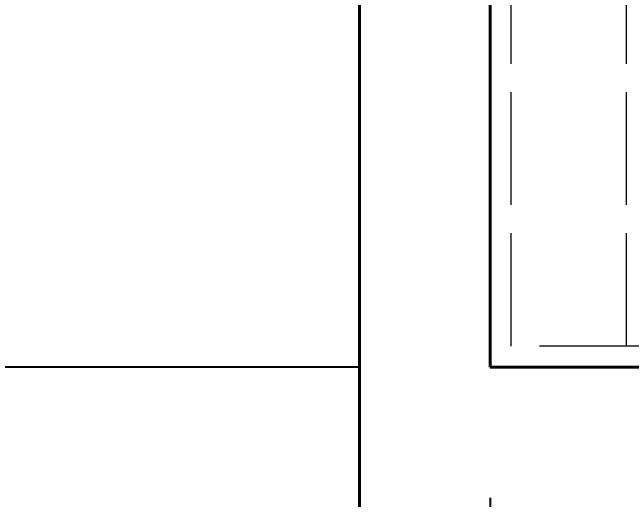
# Model space of a CAD drawing. Header units: millimetres. Extents: x 0 to 5945, y 0 to 4205.
# Drawn here: x 4581.7 to 4640.9, y 1734.5 to 1781 of the extents above; entities that cross this region are included whole.
import ezdxf

# ---------------------------------------------------------------- set-up
doc = ezdxf.new("R2010")
doc.units = ezdxf.units.MM
doc.header["$LTSCALE"] = 5
doc.linetypes.add('DASHED', pattern=[0.2067, 0.1654, -0.0413])
for name, color, linetype, lineweight in [('가려진 것(ISO)', 2, 'DASHED', 18), ('가시적인 것(ISO)', 3, 'Continuous', 40), ('치수(ISO)', 2, 'Continuous', 25)]:
    doc.layers.add(name, color=color, linetype=linetype, lineweight=lineweight)
doc.styles.add('치수 텍스트_PSTEK_POSCO', font='isocp.shx')
doc.dimstyles.new('치수_PSTEK_POSCO', dxfattribs={"dimscale": 5, "dimtxt": 3.5, "dimasz": 2.5, "dimexe": 2, "dimexo": 2.5, "dimgap": 1, "dimtad": 1, "dimrnd": 1e-08, "dimdsep": 46, "dimtxsty": '치수 텍스트_PSTEK_POSCO', "dimcen": 0.09, "dimdle": 10, "dimclrd": 7, "dimclre": 7, "dimclrt": 2, "dimadec": 1, "dimazin": 2, "dimtfac": 1, "dimtmove": 0, "dimatfit": 3, "dimfxl": 0, "dimtolj": 1, "dimlwd": -1, "dimlwe": -1, "dimarcsym": 0})

# ---------------------------------------------------------------- blocks, each defined once
blk = doc.blocks.new('*D54')
at = {"layer": 'Defpoints', "color": 0, "transparency": 16777216}
for p in [(4466.824, 2317.126), (4627.374, 2317.126), (4627.374, 1747.126)]:
    blk.add_point(p, dxfattribs=at)
at = {"layer": '치수(ISO)', "color": 7, "transparency": 16777216}
for p, q in [((4614.874, 2317.126), (4456.824, 2317.126)), ((4466.824, 1759.626), (4466.824, 2304.626)), ((4614.874, 1747.126), (4456.824, 1747.126))]:
    blk.add_line(p, q, dxfattribs=at)
for points in [[(4464.74, 2304.626), (4468.907, 2304.626), (4466.824, 2317.126)], [(4464.74, 1759.626), (4468.907, 1759.626), (4466.824, 1747.126)]]:
    blk.add_solid(points, dxfattribs=at)
at = {"layer": '치수(ISO)', "color": 2, "transparency": 16777216, "insert": (4453.074, 2016.369), "char_height": 17.5, "attachment_point": 4, "rotation": 90, "style": '치수 텍스트_PSTEK_POSCO'}
blk.add_mtext('\\A1;570', dxfattribs=at)
blk = doc.blocks.new('*D55')
at = {"layer": 'Defpoints', "color": 0, "transparency": 16777216}
for p in [(4627.374, 1747.126), (5157.374, 1747.126), (4627.374, 1666.579)]:
    blk.add_point(p, dxfattribs=at)
at = {"layer": '치수(ISO)', "color": 7, "transparency": 16777216}
for p, q in [((4627.374, 1734.626), (4627.374, 1656.579)), ((5157.374, 1734.626), (5157.374, 1656.579)), ((5144.874, 1666.579), (4639.874, 1666.579))]:
    blk.add_line(p, q, dxfattribs=at)
for points in [[(4639.874, 1668.662), (4639.874, 1664.496), (4627.374, 1666.579)], [(5144.874, 1668.662), (5144.874, 1664.496), (5157.374, 1666.579)]]:
    blk.add_solid(points, dxfattribs=at)
at = {"layer": '치수(ISO)', "color": 2, "transparency": 16777216, "insert": (4876.617, 1680.329), "char_height": 17.5, "attachment_point": 4, "style": '치수 텍스트_PSTEK_POSCO'}
blk.add_mtext('\\A1;530', dxfattribs=at)
blk = doc.blocks.new('*D56')
at = {"layer": 'Defpoints', "color": 0, "transparency": 16777216}
for p in [(4627.374, 1747.126), (4466.824, 1246.126), (4547.374, 1246.126)]:
    blk.add_point(p, dxfattribs=at)
at = {"layer": '치수(ISO)', "color": 7, "transparency": 16777216}
for p, q in [((4614.874, 1747.126), (4456.824, 1747.126)), ((4466.824, 1734.626), (4466.824, 1258.626)), ((4534.874, 1246.126), (4456.824, 1246.126))]:
    blk.add_line(p, q, dxfattribs=at)
for points in [[(4464.74, 1734.626), (4468.907, 1734.626), (4466.824, 1747.126)], [(4464.74, 1258.626), (4468.907, 1258.626), (4466.824, 1246.126)]]:
    blk.add_solid(points, dxfattribs=at)
at = {"layer": '치수(ISO)', "color": 2, "transparency": 16777216, "insert": (4453.074, 1482.626), "char_height": 17.5, "attachment_point": 4, "rotation": 90, "style": '치수 텍스트_PSTEK_POSCO'}
blk.add_mtext('\\A1;501', dxfattribs=at)

msp = doc.modelspace()

# ---------------------------------------------------------------- linework, layer by layer
at = {"layer": '가려진 것(ISO)', "ltscale": 13.039371}
for p, q in [((4629.374, 1749.126), (4629.374, 2315.126)), ((4640.374, 1749.126), (4640.374, 2315.126))]:
    msp.add_line(p, q, dxfattribs=at)
at = {"layer": '가려진 것(ISO)', "ltscale": 13.050004}
msp.add_line((5155.374, 1749.126), (4629.374, 1749.126), dxfattribs=at)
at = {"layer": '가시적인 것(ISO)'}
for p, q in [((4627.374, 1747.126), (4627.374, 2317.126)), ((4614.874, 1352.126), (4614.874, 1791.126)), ((5157.374, 1747.126), (4627.374, 1747.126))]:
    msp.add_line(p, q, dxfattribs=at)

# ---------------------------------------------------------------- dimensions: what is measured, and where the dimension line sits
at = {"layer": '치수(ISO)', "color": 7}
for base, p1, p2, angle, picture, middle in [((4466.824, 2317.126), (4627.374, 1747.126), (4627.374, 2317.126), 270, '*D54', (4466.824, 2032.126)), ((4466.824, 1246.126), (4627.374, 1747.126), (4547.374, 1246.126), 270, '*D56', (4466.824, 1496.626)), ((4627.374, 1666.579), (5157.374, 1747.126), (4627.374, 1747.126), 180, '*D55', (4892.374, 1666.579))]:
    dim = msp.add_linear_dim(base=base, p1=p1, p2=p2, angle=angle, dimstyle='치수_PSTEK_POSCO', override={"dimdec": 2, "dimtp": 0, "dimtm": 0, "dimtdec": 2, "dimtofl": 0, "dimatfit": 1}, dxfattribs=at)
    dim.commit()
    dim.dimension.update_dxf_attribs({"geometry": picture, "text_midpoint": middle, "dimtype": 160})

doc.saveas('drawing.dxf')
